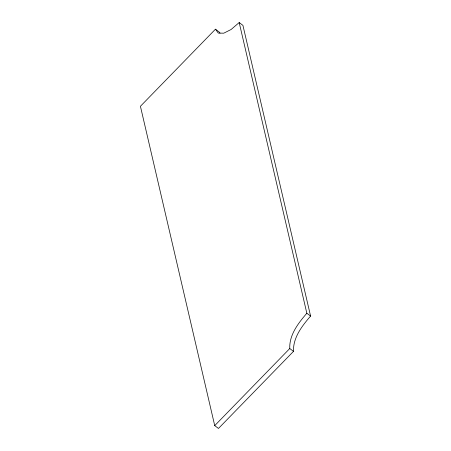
<?xml version="1.0" encoding="UTF-8"?>
<svg xmlns="http://www.w3.org/2000/svg" width="451" height="451" viewBox="0 0 451 451"><rect width="100%" height="100%" fill="white"/><g stroke="black" fill="none" stroke-linecap="round" stroke-linejoin="round"><path stroke-width="0.68" d="M214.732 425.626L289.762 348.538C289.198 334.822 298.331 323.119 306.838 313.253L239.188 22.55L231.126 29.484L223.786 33.182L218.278 33.081L215.448 29.197L140.419 106.284L214.732 425.626L218.476 428.45L293.505 351.363C292.941 337.641 302.069 325.943 310.581 316.078L242.931 25.374L239.188 22.55M215.448 29.197L219.192 32.021L219.998 33.126M306.838 313.253L310.581 316.078M289.762 348.538L293.505 351.363"/></g></svg>
